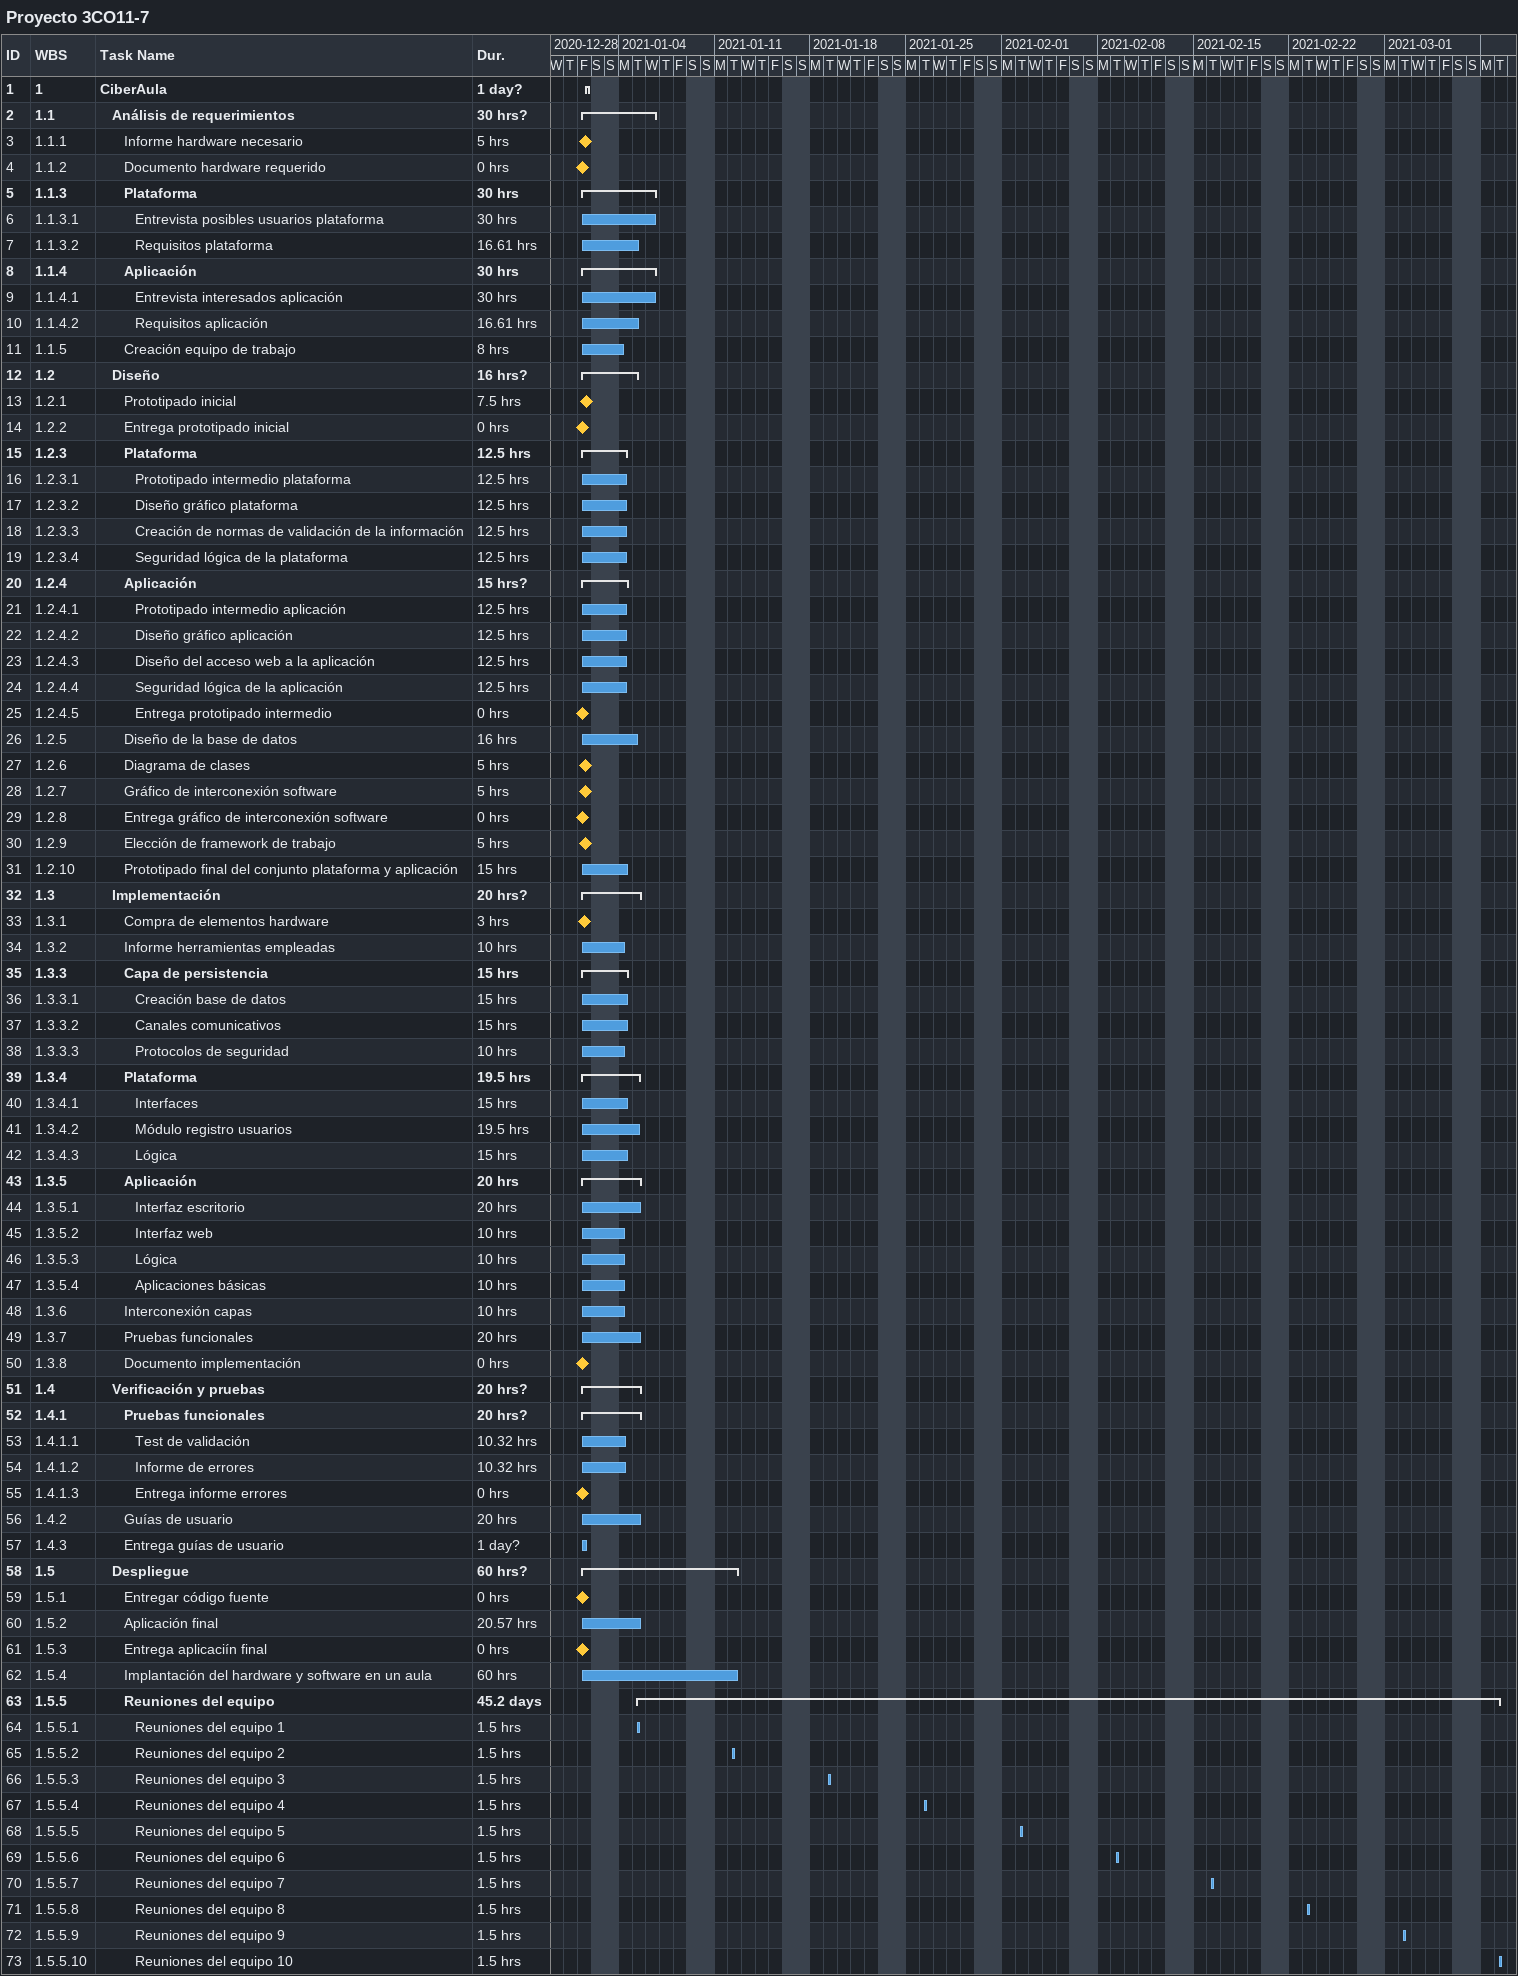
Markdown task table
Proyecto 3CO11-7

| ID | WBS | Task | Duration | Start | Finish |
|---|---|---|---|---|---|
| 1 | 1 | **CiberAula** | 1d? | 2021-01-01 | 2021-01-01 |
| 2 | 1.1 | **Análisis de requerimientos** | 30h? | 2021-01-01 | 2021-01-06 |
| 3 | 1.1.1 | Informe hardware necesario | 5h | 2021-01-01 | 2021-01-01 |
| 4 | 1.1.2 | Documento hardware requerido | 0h | 2021-01-01 | 2021-01-01 |
| 5 | 1.1.3 | **Plataforma** | 30h | 2021-01-01 | 2021-01-06 |
| 6 | 1.1.3.1 | Entrevista posibles usuarios plataforma | 30h | 2021-01-01 | 2021-01-06 |
| 7 | 1.1.3.2 | Requisitos plataforma | 16.61h | 2021-01-01 | 2021-01-05 |
| 8 | 1.1.4 | **Aplicación** | 30h | 2021-01-01 | 2021-01-06 |
| 9 | 1.1.4.1 | Entrevista interesados aplicación | 30h | 2021-01-01 | 2021-01-06 |
| 10 | 1.1.4.2 | Requisitos aplicación | 16.61h | 2021-01-01 | 2021-01-05 |
| 11 | 1.1.5 | Creación equipo de trabajo | 8h | 2021-01-01 | 2021-01-04 |
| 12 | 1.2 | **Diseño** | 16h? | 2021-01-01 | 2021-01-05 |
| 13 | 1.2.1 | Prototipado inicial | 7.5h | 2021-01-01 | 2021-01-01 |
| 14 | 1.2.2 | Entrega prototipado inicial | 0h | 2021-01-01 | 2021-01-01 |
| 15 | 1.2.3 | **Plataforma** | 12.5h | 2021-01-01 | 2021-01-04 |
| 16 | 1.2.3.1 | Prototipado intermedio plataforma | 12.5h | 2021-01-01 | 2021-01-04 |
| 17 | 1.2.3.2 | Diseño gráfico plataforma | 12.5h | 2021-01-01 | 2021-01-04 |
| 18 | 1.2.3.3 | Creación de normas de validación de la información | 12.5h | 2021-01-01 | 2021-01-04 |
| 19 | 1.2.3.4 | Seguridad lógica de la plataforma | 12.5h | 2021-01-01 | 2021-01-04 |
| 20 | 1.2.4 | **Aplicación** | 15h? | 2021-01-01 | 2021-01-04 |
| 21 | 1.2.4.1 | Prototipado intermedio aplicación | 12.5h | 2021-01-01 | 2021-01-04 |
| 22 | 1.2.4.2 | Diseño gráfico aplicación | 12.5h | 2021-01-01 | 2021-01-04 |
| 23 | 1.2.4.3 | Diseño del acceso web a la aplicación | 12.5h | 2021-01-01 | 2021-01-04 |
| 24 | 1.2.4.4 | Seguridad lógica de la aplicación | 12.5h | 2021-01-01 | 2021-01-04 |
| 25 | 1.2.4.5 | Entrega prototipado intermedio | 0h | 2021-01-01 | 2021-01-01 |
| 26 | 1.2.5 | Diseño de la base de datos | 16h | 2021-01-01 | 2021-01-05 |
| 27 | 1.2.6 | Diagrama de clases | 5h | 2021-01-01 | 2021-01-01 |
| 28 | 1.2.7 | Gráfico de interconexión software | 5h | 2021-01-01 | 2021-01-01 |
| 29 | 1.2.8 | Entrega gráfico de interconexión software | 0h | 2021-01-01 | 2021-01-01 |
| 30 | 1.2.9 | Elección de framework de trabajo | 5h | 2021-01-01 | 2021-01-01 |
| 31 | 1.2.10 | Prototipado final del conjunto plataforma y aplicación | 15h | 2021-01-01 | 2021-01-04 |
| 32 | 1.3 | **Implementación** | 20h? | 2021-01-01 | 2021-01-05 |
| 33 | 1.3.1 | Compra de elementos hardware | 3h | 2021-01-01 | 2021-01-01 |
| 34 | 1.3.2 | Informe herramientas empleadas | 10h | 2021-01-01 | 2021-01-04 |
| 35 | 1.3.3 | **Capa de persistencia** | 15h | 2021-01-01 | 2021-01-04 |
| 36 | 1.3.3.1 | Creación base de datos | 15h | 2021-01-01 | 2021-01-04 |
| 37 | 1.3.3.2 | Canales comunicativos | 15h | 2021-01-01 | 2021-01-04 |
| 38 | 1.3.3.3 | Protocolos de seguridad | 10h | 2021-01-01 | 2021-01-04 |
| 39 | 1.3.4 | **Plataforma** | 19.5h | 2021-01-01 | 2021-01-05 |
| 40 | 1.3.4.1 | Interfaces | 15h | 2021-01-01 | 2021-01-04 |
| 41 | 1.3.4.2 | Módulo registro usuarios | 19.5h | 2021-01-01 | 2021-01-05 |
| 42 | 1.3.4.3 | Lógica | 15h | 2021-01-01 | 2021-01-04 |
| 43 | 1.3.5 | **Aplicación** | 20h | 2021-01-01 | 2021-01-05 |
| 44 | 1.3.5.1 | Interfaz escritorio | 20h | 2021-01-01 | 2021-01-05 |
| 45 | 1.3.5.2 | Interfaz web | 10h | 2021-01-01 | 2021-01-04 |
| 46 | 1.3.5.3 | Lógica | 10h | 2021-01-01 | 2021-01-04 |
| 47 | 1.3.5.4 | Aplicaciones básicas | 10h | 2021-01-01 | 2021-01-04 |
| 48 | 1.3.6 | Interconexión capas | 10h | 2021-01-01 | 2021-01-04 |
| 49 | 1.3.7 | Pruebas funcionales | 20h | 2021-01-01 | 2021-01-05 |
| 50 | 1.3.8 | Documento implementación | 0h | 2021-01-01 | 2021-01-01 |
| 51 | 1.4 | **Verificación y pruebas** | 20h? | 2021-01-01 | 2021-01-05 |
| 52 | 1.4.1 | **Pruebas funcionales** | 20h? | 2021-01-01 | 2021-01-05 |
| 53 | 1.4.1.1 | Test de validación | 10.32h | 2021-01-01 | 2021-01-04 |
| 54 | 1.4.1.2 | Informe de errores | 10.32h | 2021-01-01 | 2021-01-04 |
| 55 | 1.4.1.3 | Entrega informe errores | 0h | 2021-01-01 | 2021-01-01 |
| 56 | 1.4.2 | Guías de usuario | 20h | 2021-01-01 | 2021-01-05 |
| 57 | 1.4.3 | Entrega guías de usuario | 1d? | 2021-01-01 | 2021-01-01 |
| 58 | 1.5 | **Despliegue** | 60h? | 2021-01-01 | 2021-01-12 |
| 59 | 1.5.1 | Entregar código fuente | 0h | 2021-01-01 | 2021-01-01 |
| 60 | 1.5.2 | Aplicación final | 20.57h | 2021-01-01 | 2021-01-05 |
| 61 | 1.5.3 | Entrega aplicaciín final | 0h | 2021-01-01 | 2021-01-01 |
| 62 | 1.5.4 | Implantación del hardware y software en un aula | 60h | 2021-01-01 | 2021-01-12 |
| 63 | 1.5.5 | **Reuniones del equipo** | 45.2d | 2021-01-05 | 2021-03-09 |
| 64 | 1.5.5.1 | Reuniones del equipo 1 | 1.5h | 2021-01-05 | 2021-01-05 |
| 65 | 1.5.5.2 | Reuniones del equipo 2 | 1.5h | 2021-01-12 | 2021-01-12 |
| 66 | 1.5.5.3 | Reuniones del equipo 3 | 1.5h | 2021-01-19 | 2021-01-19 |
| 67 | 1.5.5.4 | Reuniones del equipo 4 | 1.5h | 2021-01-26 | 2021-01-26 |
| 68 | 1.5.5.5 | Reuniones del equipo 5 | 1.5h | 2021-02-02 | 2021-02-02 |
| 69 | 1.5.5.6 | Reuniones del equipo 6 | 1.5h | 2021-02-09 | 2021-02-09 |
| 70 | 1.5.5.7 | Reuniones del equipo 7 | 1.5h | 2021-02-16 | 2021-02-16 |
| 71 | 1.5.5.8 | Reuniones del equipo 8 | 1.5h | 2021-02-23 | 2021-02-23 |
| 72 | 1.5.5.9 | Reuniones del equipo 9 | 1.5h | 2021-03-02 | 2021-03-02 |
| 73 | 1.5.5.10 | Reuniones del equipo 10 | 1.5h | 2021-03-09 | 2021-03-09 |
